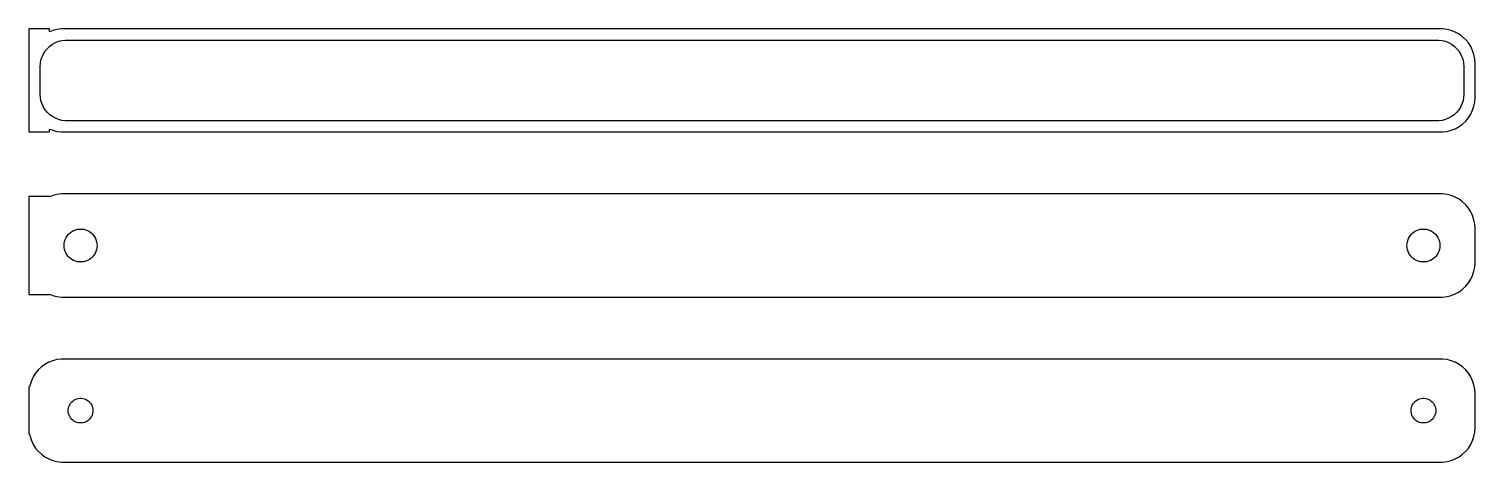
# Model space of a CAD drawing. Header units: metres. Extents: x -105 to 105, y 41 to 103.
import ezdxf

# ---------------------------------------------------------------- set-up
doc = ezdxf.new("R2010")
doc.units = ezdxf.units.M

msp = doc.modelspace()

# ---------------------------------------------------------------- linework, layer by layer
for p, q in [((-102, 103.49), (-105, 103.49)), ((-105, 103.49), (-105, 88.5099)), ((-102, 103.075), (-102, 103.49)), ((-101.545, 103.255), (-102, 103.075)), ((-100.937, 103.411), (-101.545, 103.255)), ((-100.314, 103.49), (-100.937, 103.411)), ((100.314, 103.49), (-100.314, 103.49)), ((100.937, 103.411), (100.314, 103.49)), ((101.545, 103.255), (100.937, 103.411)), ((102.129, 103.024), (101.545, 103.255)), ((102.679, 102.722), (102.129, 103.024)), ((-102.323, 100.651), (-101.969, 100.984)), ((-101.969, 100.984), (-101.575, 101.27)), ((-101.575, 101.27), (-101.149, 101.504)), ((-101.149, 101.504), (-100.697, 101.683)), ((-100.697, 101.683), (-100.226, 101.804)), ((-100.226, 101.804), (-99.7432, 101.865)), ((-99.7432, 101.865), (99.7432, 101.865)), ((99.7432, 101.865), (100.226, 101.804)), ((100.226, 101.804), (100.697, 101.683)), ((100.697, 101.683), (101.149, 101.504)), ((101.149, 101.504), (101.575, 101.27)), ((101.575, 101.27), (101.969, 100.984)), ((101.969, 100.984), (102.323, 100.651)), ((103.187, 102.353), (102.679, 102.722)), ((103.645, 101.923), (103.187, 102.353)), ((104.045, 101.439), (103.645, 101.923)), ((104.382, 100.909), (104.045, 101.439)), ((104.649, 100.341), (104.382, 100.909)), ((-103.342, 98.4854), (-103.251, 98.9631)), ((-103.251, 98.9631), (-103.101, 99.4256)), ((-103.101, 99.4256), (-102.894, 99.8656)), ((-102.894, 99.8656), (-102.633, 100.276)), ((-102.633, 100.276), (-102.323, 100.651)), ((102.323, 100.651), (102.633, 100.276)), ((102.633, 100.276), (102.894, 99.8656)), ((102.894, 99.8656), (103.101, 99.4256)), ((103.101, 99.4256), (103.251, 98.9631)), ((103.251, 98.9631), (103.342, 98.4854)), ((104.843, 99.7434), (104.649, 100.341)), ((104.961, 99.1267), (104.843, 99.7434)), ((105, 98.5), (104.961, 99.1267)), ((-103.373, 98), (-103.342, 98.4854)), ((-103.373, 94), (-103.373, 98)), ((103.342, 98.4854), (103.373, 98)), ((103.373, 98), (103.373, 94)), ((105, 93.5), (105, 98.5)), ((-103.342, 93.5146), (-103.373, 94)), ((-103.251, 93.0369), (-103.342, 93.5146)), ((-103.101, 92.5744), (-103.251, 93.0369)), ((-102.894, 92.1344), (-103.101, 92.5744)), ((103.101, 92.5744), (102.894, 92.1344)), ((103.251, 93.0369), (103.101, 92.5744)), ((103.342, 93.5146), (103.251, 93.0369)), ((103.373, 94), (103.342, 93.5146)), ((104.843, 92.2566), (104.961, 92.8733)), ((104.961, 92.8733), (105, 93.5)), ((-102.633, 91.7237), (-102.894, 92.1344)), ((-102.323, 91.349), (-102.633, 91.7237)), ((-101.969, 91.0161), (-102.323, 91.349)), ((-101.575, 90.7302), (-101.969, 91.0161)), ((-101.149, 90.4959), (-101.575, 90.7302)), ((-100.697, 90.3169), (-101.149, 90.4959)), ((-100.226, 90.196), (-100.697, 90.3169)), ((100.697, 90.3169), (100.226, 90.196)), ((101.149, 90.4959), (100.697, 90.3169)), ((101.575, 90.7302), (101.149, 90.4959)), ((101.969, 91.0161), (101.575, 90.7302)), ((102.323, 91.349), (101.969, 91.0161)), ((102.633, 91.7237), (102.323, 91.349)), ((102.894, 92.1344), (102.633, 91.7237)), ((103.645, 90.0773), (104.045, 90.5611)), ((104.045, 90.5611), (104.382, 91.0912)), ((104.382, 91.0912), (104.649, 91.6594)), ((104.649, 91.6594), (104.843, 92.2566)), ((-105, 88.5099), (-102, 88.5099)), ((-102, 88.9248), (-101.545, 88.7447)), ((-102, 88.5099), (-102, 88.9248)), ((-101.545, 88.7447), (-100.937, 88.5886)), ((-100.937, 88.5886), (-100.314, 88.5099)), ((-100.314, 88.5099), (100.314, 88.5099)), ((-99.7432, 90.135), (-100.226, 90.196)), ((99.7432, 90.135), (-99.7432, 90.135)), ((100.226, 90.196), (99.7432, 90.135)), ((100.314, 88.5099), (100.937, 88.5886)), ((100.937, 88.5886), (101.545, 88.7447)), ((101.545, 88.7447), (102.129, 88.9759)), ((102.129, 88.9759), (102.679, 89.2784)), ((102.679, 89.2784), (103.187, 89.6474)), ((103.187, 89.6474), (103.645, 90.0773)), ((-102, 79.1148), (-105, 79.1148)), ((-105, 79.1148), (-105, 64.8852)), ((-101.545, 79.2553), (-102, 79.0752)), ((-102, 79.0752), (-102, 79.1148)), ((-100.937, 79.4114), (-101.545, 79.2553)), ((-100.314, 79.4901), (-100.937, 79.4114)), ((100.314, 79.4901), (-100.314, 79.4901)), ((100.937, 79.4114), (100.314, 79.4901)), ((101.545, 79.2553), (100.937, 79.4114)), ((102.129, 79.0241), (101.545, 79.2553)), ((102.679, 78.7216), (102.129, 79.0241)), ((103.187, 78.3526), (102.679, 78.7216)), ((103.645, 77.9227), (103.187, 78.3526)), ((104.045, 77.4389), (103.645, 77.9227)), ((104.382, 76.9088), (104.045, 77.4389)), ((104.649, 76.3406), (104.382, 76.9088)), ((104.843, 75.7434), (104.649, 76.3406)), ((104.961, 75.1267), (104.843, 75.7434)), ((-99.4416, 73.4107), (-99.2495, 73.6429)), ((-99.2495, 73.6429), (-99.0298, 73.8492)), ((-99.0298, 73.8492), (-98.786, 74.0264)), ((-98.786, 74.0264), (-98.5219, 74.1716)), ((-98.5219, 74.1716), (-98.2416, 74.2825)), ((-98.2416, 74.2825), (-97.9497, 74.3575)), ((-97.9497, 74.3575), (-97.6507, 74.3953)), ((-97.6507, 74.3953), (-97.3493, 74.3953)), ((-97.3493, 74.3953), (-97.0503, 74.3575)), ((-97.0503, 74.3575), (-96.7584, 74.2825)), ((-96.7584, 74.2825), (-96.4781, 74.1716)), ((-96.4781, 74.1716), (-96.214, 74.0264)), ((-96.214, 74.0264), (-95.9702, 73.8492)), ((-95.9702, 73.8492), (-95.7505, 73.6429)), ((-95.7505, 73.6429), (-95.5583, 73.4107)), ((95.5583, 73.4107), (95.7505, 73.6429)), ((95.7505, 73.6429), (95.9702, 73.8492)), ((95.9702, 73.8492), (96.214, 74.0264)), ((96.214, 74.0264), (96.4781, 74.1716)), ((96.4781, 74.1716), (96.7584, 74.2825)), ((96.7584, 74.2825), (97.0503, 74.3575)), ((97.0503, 74.3575), (97.3493, 74.3953)), ((97.3493, 74.3953), (97.6507, 74.3953)), ((97.6507, 74.3953), (97.9497, 74.3575)), ((97.9497, 74.3575), (98.2416, 74.2825)), ((98.2416, 74.2825), (98.5219, 74.1716)), ((98.5219, 74.1716), (98.786, 74.0264)), ((98.786, 74.0264), (99.0298, 73.8492)), ((99.0298, 73.8492), (99.2495, 73.6429)), ((99.2495, 73.6429), (99.4416, 73.4107)), ((105, 74.5), (104.961, 75.1267)), ((105, 69.5), (105, 74.5)), ((-99.9, 72), (-99.8811, 72.3008)), ((-99.8811, 71.6992), (-99.9, 72)), ((-99.8811, 72.3008), (-99.8246, 72.5968)), ((-99.8246, 71.4032), (-99.8811, 71.6992)), ((-99.8246, 72.5968), (-99.7315, 72.8835)), ((-99.7315, 71.1165), (-99.8246, 71.4032)), ((-99.7315, 72.8835), (-99.6031, 73.1562)), ((-99.6031, 73.1562), (-99.4416, 73.4107)), ((-95.5583, 73.4107), (-95.3969, 73.1562)), ((-95.3969, 73.1562), (-95.2685, 72.8835)), ((-95.2685, 72.8835), (-95.1754, 72.5968)), ((-95.1754, 71.4032), (-95.2685, 71.1165)), ((-95.1754, 72.5968), (-95.1189, 72.3008)), ((-95.1189, 71.6992), (-95.1754, 71.4032)), ((-95.1189, 72.3008), (-95.1, 72)), ((-95.1, 72), (-95.1189, 71.6992)), ((95.1, 72), (95.1189, 72.3008)), ((95.1189, 71.6992), (95.1, 72)), ((95.1189, 72.3008), (95.1754, 72.5968)), ((95.1754, 71.4032), (95.1189, 71.6992)), ((95.1754, 72.5968), (95.2685, 72.8835)), ((95.2685, 71.1165), (95.1754, 71.4032)), ((95.2685, 72.8835), (95.3969, 73.1562)), ((95.3969, 73.1562), (95.5583, 73.4107)), ((99.4416, 73.4107), (99.6031, 73.1562)), ((99.6031, 73.1562), (99.7315, 72.8835)), ((99.7315, 72.8835), (99.8246, 72.5968)), ((99.8246, 71.4032), (99.7315, 71.1165)), ((99.8246, 72.5968), (99.8811, 72.3008)), ((99.8811, 71.6992), (99.8246, 71.4032)), ((99.8811, 72.3008), (99.9, 72)), ((99.9, 72), (99.8811, 71.6992)), ((-99.6031, 70.8438), (-99.7315, 71.1165)), ((-99.4416, 70.5893), (-99.6031, 70.8438)), ((-99.2495, 70.3571), (-99.4416, 70.5893)), ((-99.0298, 70.1508), (-99.2495, 70.3571)), ((-98.786, 69.9736), (-99.0298, 70.1508)), ((-98.5219, 69.8284), (-98.786, 69.9736)), ((-98.2416, 69.7175), (-98.5219, 69.8284)), ((-97.9497, 69.6425), (-98.2416, 69.7175)), ((-97.6507, 69.6047), (-97.9497, 69.6425)), ((-97.3493, 69.6047), (-97.6507, 69.6047)), ((-97.0503, 69.6425), (-97.3493, 69.6047)), ((-96.7584, 69.7175), (-97.0503, 69.6425)), ((-96.4781, 69.8284), (-96.7584, 69.7175)), ((-96.214, 69.9736), (-96.4781, 69.8284)), ((-95.9702, 70.1508), (-96.214, 69.9736)), ((-95.7505, 70.3571), (-95.9702, 70.1508)), ((-95.5583, 70.5893), (-95.7505, 70.3571)), ((-95.3969, 70.8438), (-95.5583, 70.5893)), ((-95.2685, 71.1165), (-95.3969, 70.8438)), ((95.3969, 70.8438), (95.2685, 71.1165)), ((95.5583, 70.5893), (95.3969, 70.8438)), ((95.7505, 70.3571), (95.5583, 70.5893)), ((95.9702, 70.1508), (95.7505, 70.3571)), ((96.214, 69.9736), (95.9702, 70.1508)), ((96.4781, 69.8284), (96.214, 69.9736)), ((96.7584, 69.7175), (96.4781, 69.8284)), ((97.0503, 69.6425), (96.7584, 69.7175)), ((97.3493, 69.6047), (97.0503, 69.6425)), ((97.6507, 69.6047), (97.3493, 69.6047)), ((97.9497, 69.6425), (97.6507, 69.6047)), ((98.2416, 69.7175), (97.9497, 69.6425)), ((98.5219, 69.8284), (98.2416, 69.7175)), ((98.786, 69.9736), (98.5219, 69.8284)), ((99.0298, 70.1508), (98.786, 69.9736)), ((99.2495, 70.3571), (99.0298, 70.1508)), ((99.4416, 70.5893), (99.2495, 70.3571)), ((99.6031, 70.8438), (99.4416, 70.5893)), ((99.7315, 71.1165), (99.6031, 70.8438)), ((104.961, 68.8733), (105, 69.5)), ((104.382, 67.0912), (104.649, 67.6594)), ((104.649, 67.6594), (104.843, 68.2566)), ((104.843, 68.2566), (104.961, 68.8733)), ((102.129, 64.9759), (102.679, 65.2784)), ((102.679, 65.2784), (103.187, 65.6474)), ((103.187, 65.6474), (103.645, 66.0773)), ((103.645, 66.0773), (104.045, 66.5611)), ((104.045, 66.5611), (104.382, 67.0912)), ((-105, 64.8852), (-102, 64.8852)), ((-102, 64.8852), (-102, 64.9248)), ((-102, 64.9248), (-101.545, 64.7447)), ((-101.545, 64.7447), (-100.937, 64.5886)), ((-100.937, 64.5886), (-100.314, 64.5099)), ((-100.314, 64.5099), (100.314, 64.5099)), ((100.314, 64.5099), (100.937, 64.5886)), ((100.937, 64.5886), (101.545, 64.7447)), ((101.545, 64.7447), (102.129, 64.9759)), ((-102.679, 54.7216), (-103.187, 54.3526)), ((-102.129, 55.0241), (-102.679, 54.7216)), ((-101.545, 55.2553), (-102.129, 55.0241)), ((-100.937, 55.4114), (-101.545, 55.2553)), ((-100.314, 55.4901), (-100.937, 55.4114)), ((100.314, 55.4901), (-100.314, 55.4901)), ((100.937, 55.4114), (100.314, 55.4901)), ((101.545, 55.2553), (100.937, 55.4114)), ((102.129, 55.0241), (101.545, 55.2553)), ((102.679, 54.7216), (102.129, 55.0241)), ((103.187, 54.3526), (102.679, 54.7216)), ((-104.382, 52.9088), (-104.649, 52.3406)), ((-104.045, 53.4389), (-104.382, 52.9088)), ((-103.645, 53.9227), (-104.045, 53.4389)), ((-103.187, 54.3526), (-103.645, 53.9227)), ((103.645, 53.9227), (103.187, 54.3526)), ((104.045, 53.4389), (103.645, 53.9227)), ((104.382, 52.9088), (104.045, 53.4389)), ((104.649, 52.3406), (104.382, 52.9088)), ((-104.9, 51.4442), (-105, 51.4442)), ((-105, 51.4442), (-105, 44.5558)), ((-104.843, 51.7434), (-104.9, 51.4442)), ((-104.649, 52.3406), (-104.843, 51.7434)), ((104.843, 51.7434), (104.649, 52.3406)), ((104.961, 51.1267), (104.843, 51.7434)), ((105, 50.5), (104.961, 51.1267)), ((105, 45.5), (105, 50.5)), ((-99.2858, 48.2256), (-99.2434, 48.4476)), ((-99.2434, 48.4476), (-99.1736, 48.6626)), ((-99.1736, 48.6626), (-99.0773, 48.8671)), ((-99.0773, 48.8671), (-98.9562, 49.058)), ((-98.9562, 49.058), (-98.8121, 49.2322)), ((-98.8121, 49.2322), (-98.6474, 49.3869)), ((-98.6474, 49.3869), (-98.4645, 49.5198)), ((-98.4645, 49.5198), (-98.2664, 49.6287)), ((-98.2664, 49.6287), (-98.0562, 49.7119)), ((-98.0562, 49.7119), (-97.8373, 49.7681)), ((-97.8373, 49.7681), (-97.613, 49.7964)), ((-97.613, 49.7964), (-97.387, 49.7964)), ((-97.387, 49.7964), (-97.1627, 49.7681)), ((-97.1627, 49.7681), (-96.9438, 49.7119)), ((-96.9438, 49.7119), (-96.7336, 49.6287)), ((-96.7336, 49.6287), (-96.5355, 49.5198)), ((-96.5355, 49.5198), (-96.3526, 49.3869)), ((-96.3526, 49.3869), (-96.1879, 49.2322)), ((-96.1879, 49.2322), (-96.0438, 49.058)), ((-96.0438, 49.058), (-95.9226, 48.8671)), ((-95.9226, 48.8671), (-95.8264, 48.6626)), ((-95.8264, 48.6626), (-95.7565, 48.4476)), ((-95.7565, 48.4476), (-95.7142, 48.2256)), ((95.7142, 48.2256), (95.7565, 48.4476)), ((95.7565, 48.4476), (95.8264, 48.6626)), ((95.8264, 48.6626), (95.9226, 48.8671)), ((95.9226, 48.8671), (96.0438, 49.058)), ((96.0438, 49.058), (96.1879, 49.2322)), ((96.1879, 49.2322), (96.3526, 49.3869)), ((96.3526, 49.3869), (96.5355, 49.5198)), ((96.5355, 49.5198), (96.7336, 49.6287)), ((96.7336, 49.6287), (96.9438, 49.7119)), ((96.9438, 49.7119), (97.1627, 49.7681)), ((97.1627, 49.7681), (97.387, 49.7964)), ((97.387, 49.7964), (97.613, 49.7964)), ((97.613, 49.7964), (97.8373, 49.7681)), ((97.8373, 49.7681), (98.0562, 49.7119)), ((98.0562, 49.7119), (98.2664, 49.6287)), ((98.2664, 49.6287), (98.4645, 49.5198)), ((98.4645, 49.5198), (98.6474, 49.3869)), ((98.6474, 49.3869), (98.8121, 49.2322)), ((98.8121, 49.2322), (98.9562, 49.058)), ((98.9562, 49.058), (99.0773, 48.8671)), ((99.0773, 48.8671), (99.1736, 48.6626)), ((99.1736, 48.6626), (99.2434, 48.4476)), ((99.2434, 48.4476), (99.2858, 48.2256)), ((-99.3, 48), (-99.2858, 48.2256)), ((-99.2858, 47.7744), (-99.3, 48)), ((-99.2434, 47.5524), (-99.2858, 47.7744)), ((-99.1736, 47.3374), (-99.2434, 47.5524)), ((-99.0773, 47.1329), (-99.1736, 47.3374)), ((-98.9562, 46.942), (-99.0773, 47.1329)), ((-98.8121, 46.7678), (-98.9562, 46.942)), ((-98.6474, 46.6131), (-98.8121, 46.7678)), ((-98.4645, 46.4802), (-98.6474, 46.6131)), ((-98.2664, 46.3713), (-98.4645, 46.4802)), ((-98.0562, 46.2881), (-98.2664, 46.3713)), ((-97.8373, 46.2319), (-98.0562, 46.2881)), ((-97.613, 46.2036), (-97.8373, 46.2319)), ((-97.387, 46.2036), (-97.613, 46.2036)), ((-97.1627, 46.2319), (-97.387, 46.2036)), ((-96.9438, 46.2881), (-97.1627, 46.2319)), ((-96.7336, 46.3713), (-96.9438, 46.2881)), ((-96.5355, 46.4802), (-96.7336, 46.3713)), ((-96.3526, 46.6131), (-96.5355, 46.4802)), ((-96.1879, 46.7678), (-96.3526, 46.6131)), ((-96.0438, 46.942), (-96.1879, 46.7678)), ((-95.9226, 47.1329), (-96.0438, 46.942)), ((-95.8264, 47.3374), (-95.9226, 47.1329)), ((-95.7565, 47.5524), (-95.8264, 47.3374)), ((-95.7142, 47.7744), (-95.7565, 47.5524)), ((-95.7142, 48.2256), (-95.7, 48)), ((-95.7, 48), (-95.7142, 47.7744)), ((95.7, 48), (95.7142, 48.2256)), ((95.7142, 47.7744), (95.7, 48)), ((95.7565, 47.5524), (95.7142, 47.7744)), ((95.8264, 47.3374), (95.7565, 47.5524)), ((95.9226, 47.1329), (95.8264, 47.3374)), ((96.0438, 46.942), (95.9226, 47.1329)), ((96.1879, 46.7678), (96.0438, 46.942)), ((96.3526, 46.6131), (96.1879, 46.7678)), ((96.5355, 46.4802), (96.3526, 46.6131)), ((96.7336, 46.3713), (96.5355, 46.4802)), ((96.9438, 46.2881), (96.7336, 46.3713)), ((97.1627, 46.2319), (96.9438, 46.2881)), ((97.387, 46.2036), (97.1627, 46.2319)), ((97.613, 46.2036), (97.387, 46.2036)), ((97.8373, 46.2319), (97.613, 46.2036)), ((98.0562, 46.2881), (97.8373, 46.2319)), ((98.2664, 46.3713), (98.0562, 46.2881)), ((98.4645, 46.4802), (98.2664, 46.3713)), ((98.6474, 46.6131), (98.4645, 46.4802)), ((98.8121, 46.7678), (98.6474, 46.6131)), ((98.9562, 46.942), (98.8121, 46.7678)), ((99.0773, 47.1329), (98.9562, 46.942)), ((99.1736, 47.3374), (99.0773, 47.1329)), ((99.2434, 47.5524), (99.1736, 47.3374)), ((99.2858, 47.7744), (99.2434, 47.5524)), ((99.2858, 48.2256), (99.3, 48)), ((99.3, 48), (99.2858, 47.7744)), ((-105, 44.5558), (-104.9, 44.5558)), ((-104.9, 44.5558), (-104.843, 44.2566)), ((-104.843, 44.2566), (-104.649, 43.6594)), ((104.649, 43.6594), (104.843, 44.2566)), ((104.843, 44.2566), (104.961, 44.8733)), ((104.961, 44.8733), (105, 45.5)), ((-104.649, 43.6594), (-104.382, 43.0912)), ((-104.382, 43.0912), (-104.045, 42.5611)), ((-104.045, 42.5611), (-103.645, 42.0773)), ((-103.645, 42.0773), (-103.187, 41.6474)), ((103.187, 41.6474), (103.645, 42.0773)), ((103.645, 42.0773), (104.045, 42.5611)), ((104.045, 42.5611), (104.382, 43.0912)), ((104.382, 43.0912), (104.649, 43.6594)), ((-103.187, 41.6474), (-102.679, 41.2784)), ((-102.679, 41.2784), (-102.129, 40.9759)), ((-102.129, 40.9759), (-101.545, 40.7447)), ((-101.545, 40.7447), (-100.937, 40.5886)), ((-100.937, 40.5886), (-100.314, 40.5099)), ((-100.314, 40.5099), (100.314, 40.5099)), ((100.314, 40.5099), (100.937, 40.5886)), ((100.937, 40.5886), (101.545, 40.7447)), ((101.545, 40.7447), (102.129, 40.9759)), ((102.129, 40.9759), (102.679, 41.2784)), ((102.679, 41.2784), (103.187, 41.6474))]:
    msp.add_line(p, q)

doc.saveas('drawing.dxf')
